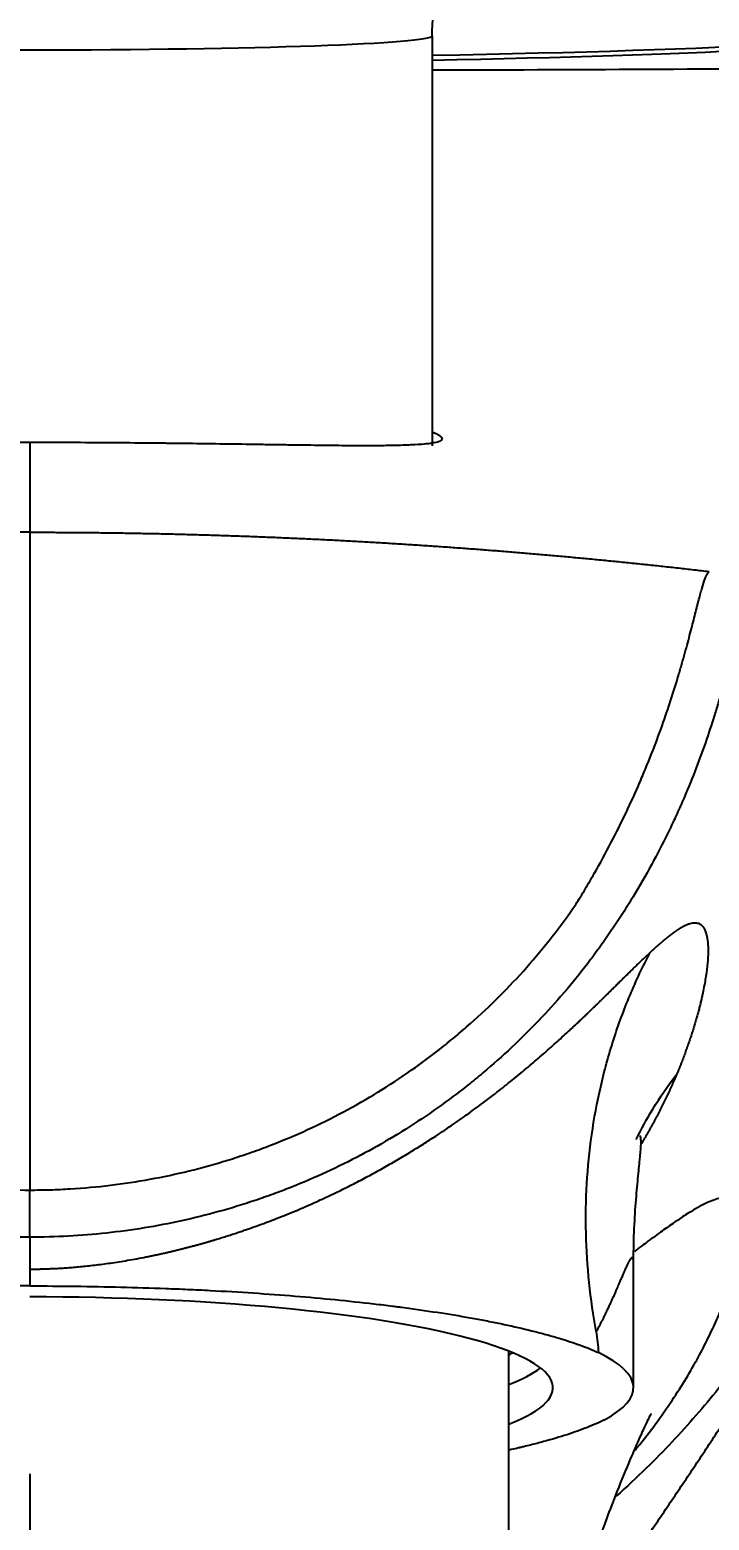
# Model space of a CAD drawing. Extents: x 0 to 1128, y 0 to 827.
# Drawn here: x 273.57 to 290.45, y 252.31 to 289.37 of the extents above; entities that cross this region are included whole.
import ezdxf

# ---------------------------------------------------------------- set-up
doc = ezdxf.new("R2010")
doc.units = 0
doc.header["$LTSCALE"] = 10
doc.header["$MEASUREMENT"] = 0
doc.header["$PDMODE"] = 3
doc.header["$PDSIZE"] = -10
doc.linetypes.add('CENTER', pattern=[2, 1.25, -0.25, 0.25, -0.25])
doc.layers.get('0').update_dxf_attribs({"linetype": 'CONTINUOUS'})
doc.layers.get('DEFPOINTS').update_dxf_attribs({"linetype": 'CONTINUOUS'})
doc.layers.add('1', color=7, linetype='CONTINUOUS')
doc.styles.add('Daelim Dimension', font='')
doc.styles.get('Daelim Dimension').set_extended_font_data('나눔고딕')
doc.dimstyles.new('DEFAULT', dxfattribs={"dimscale": 2, "dimtxt": 2, "dimasz": 2, "dimexe": 0, "dimexo": 2, "dimgap": 1, "dimtad": 1, "dimdec": 1, "dimzin": 9, "dimdsep": 46, "dimtxsty": 'Daelim Dimension', "dimcen": 0.5, "dimclrd": 252, "dimclre": 252, "dimclrt": 3, "dimadec": 1, "dimazin": 0, "dimtfac": 1, "dimtdec": 1, "dimtix": 1, "dimtmove": 0, "dimatfit": 3, "dimfxl": 1, "dimtolj": 1, "dimtzin": 1, "dimlwd": 9, "dimlwe": 9, "dimarcsym": 0})

# ---------------------------------------------------------------- blocks, each defined once
blk = doc.blocks.new('*D21')
at = {"color": 5, "lineweight": 9, "ltscale": 0.5, "transparency": 16777216}
for p, q in [((269.57, 331.874), (148.309, 331.874)), ((148.309, 236.665), (148.309, 327.874)), ((209.596, 232.665), (148.309, 232.665))]:
    blk.add_line(p, q, dxfattribs=at)
at = {"color": 5, "ltscale": 0.5, "transparency": 16777216}
for points in [[(147.642, 327.874), (148.976, 327.874), (148.309, 331.874)], [(147.642, 236.665), (148.976, 236.665), (148.309, 232.665)]]:
    blk.add_solid(points, dxfattribs=at)
at = {"layer": 'DEFPOINTS', "color": 0, "ltscale": 0.5, "transparency": 16777216}
for p in [(148.309, 331.874), (273.57, 331.874), (213.596, 232.665)]:
    blk.add_point(p, dxfattribs=at)
at = {"color": 7, "lineweight": -3, "ltscale": 0.5, "transparency": 16777216, "insert": (140.865, 282.27), "char_height": 10, "attachment_point": 5, "rotation": 90, "style": 'Daelim Dimension'}
blk.add_mtext('\\A1;99', dxfattribs=at)
blk = doc.blocks.new('*D22')
at = {"color": 5, "lineweight": 9, "ltscale": 0.5, "transparency": 16777216}
for p, q in [((187.975, 257.165), (187.975, 354.623)), ((191.975, 354.623), (355.163, 354.623)), ((359.163, 257.165), (359.163, 354.623))]:
    blk.add_line(p, q, dxfattribs=at)
at = {"color": 5, "ltscale": 0.5, "transparency": 16777216}
for points in [[(191.975, 355.29), (191.975, 353.956), (187.975, 354.623)], [(355.163, 355.29), (355.163, 353.956), (359.163, 354.623)]]:
    blk.add_solid(points, dxfattribs=at)
at = {"layer": 'DEFPOINTS', "color": 0, "ltscale": 0.5, "transparency": 16777216}
for p in [(359.163, 354.623), (187.975, 253.165), (359.163, 253.165)]:
    blk.add_point(p, dxfattribs=at)
at = {"color": 7, "lineweight": -3, "ltscale": 0.5, "transparency": 16777216, "insert": (273.569, 361.959), "char_height": 10, "attachment_point": 5, "style": 'Daelim Dimension'}
blk.add_mtext('\\A1;171', dxfattribs=at)

msp = doc.modelspace()

# ---------------------------------------------------------------- linework, layer by layer
at = {"layer": '1', "color": 7, "linetype": 'Continuous', "lineweight": -3}
for p, q in [((283.569, 289.219), (283.569, 279.025)), ((288.569, 255.604), (288.569, 258.666)), ((285.469, 248.809), (285.469, 256.491))]:
    msp.add_line(p, q, dxfattribs=at)
at = {"layer": '1', "color": 1, "linetype": 'CENTER', "lineweight": -3}
msp.add_line((273.569, 253.464), (273.569, 171.853), dxfattribs=at)
at = {"layer": '1', "color": 7, "linetype": 'Continuous', "lineweight": -3}
for centre, major_axis, ratio, start_param, end_param in [((273.569, 289.219), (10, 0), 0.034899, 3.141593, 6.283185), ((273.569, 289.421), (-22, 0), 0.034899, 2.042624, 3.141593), ((273.569, 289.275), (21.35, 0), 0.034899, 5.199827, 6.223888), ((273.569, 255.604), (-13, 0), 0.173648, 2.727197, 4.712389), ((273.569, 256.491), (11.9, 0), 0.173648, 0, 0.011094), ((273.569, 257.082), (-12.5, 0), 0.173648, 2.830575, 2.857475), ((273.569, 255.604), (-15, 0), 0.173648, 2.829538, 3.483335), ((273.569, 256.589), (-13, 0), 0.173648, 2.727295, 2.921779)]:
    msp.add_ellipse(centre, major_axis=major_axis, ratio=ratio, start_param=start_param, end_param=end_param, dxfattribs=at)
for points, knots in [([(283.569, 289.219), (283.569, 289.578), (283.623, 290.287), (283.859, 291.317), (284.232, 292.269), (284.712, 293.12), (285.259, 293.843), (285.662, 294.253), (285.861, 294.433)], [0, 0, 0, 0, 0.182073, 0.363497, 0.536929, 0.703026, 0.861926, 1, 1, 1, 1]), ([(283.571, 288.369), (283.875, 288.37), (284.179, 288.371), (286.294, 288.378), (288.101, 288.385), (291.709, 288.403), (293.509, 288.413), (295.305, 288.424)], [0, 0, 0, 0, 0.077384, 0.077384, 0.538692, 0.538692, 1, 1, 1, 1]), ([(263.55, 279.352), (263.539, 279.348), (263.529, 279.344), (263.453, 279.314), (263.403, 279.289), (263.337, 279.243), (263.32, 279.222), (263.318, 279.183), (263.334, 279.166), (263.375, 279.146), (263.384, 279.142), (263.405, 279.134), (263.438, 279.123), (263.481, 279.113), (263.578, 279.095), (263.659, 279.084), (263.852, 279.066), (263.964, 279.059), (264.125, 279.051), (264.174, 279.049), (264.226, 279.048), (264.262, 279.046), (264.279, 279.046), (264.37, 279.043), (264.445, 279.041), (264.682, 279.037), (265.026, 279.033), (265.423, 279.034), (265.742, 279.036), (265.851, 279.037), (266.02, 279.038), (266.078, 279.039), (266.194, 279.04), (266.253, 279.04), (266.552, 279.044), (266.8, 279.047), (267.317, 279.055), (267.585, 279.059), (268.14, 279.067), (268.427, 279.071), (268.799, 279.076), (268.874, 279.078), (268.987, 279.079), (269.025, 279.08), (269.101, 279.081), (269.291, 279.083), (269.483, 279.086), (269.948, 279.092), (270.578, 279.099), (271.226, 279.104), (271.72, 279.108), (271.885, 279.109), (272.136, 279.11), (272.22, 279.111), (272.388, 279.111), (272.472, 279.112), (272.893, 279.113), (273.23, 279.114), (273.569, 279.114)], [0, 0, 0, 0, 0.008456, 0.008456, 0.063542, 0.063542, 0.118627, 0.118627, 0.173713, 0.173713, 0.187485, 0.187485, 0.201256, 0.228799, 0.228799, 0.283885, 0.283885, 0.33897, 0.33897, 0.352742, 0.359628, 0.359628, 0.366513, 0.366513, 0.394056, 0.394056, 0.449142, 0.504228, 0.504228, 0.531771, 0.531771, 0.545542, 0.545542, 0.559314, 0.559314, 0.614399, 0.614399, 0.669485, 0.669485, 0.724571, 0.724571, 0.738342, 0.738342, 0.745228, 0.745228, 0.752114, 0.779657, 0.779657, 0.834743, 0.889828, 0.889828, 0.917371, 0.917371, 0.931143, 0.931143, 0.944914, 0.944914, 1, 1, 1, 1]), ([(273.569, 279.114), (273.907, 279.114), (274.243, 279.113), (274.909, 279.111), (275.239, 279.109), (275.895, 279.104), (276.22, 279.102), (276.624, 279.098), (276.704, 279.097), (276.825, 279.096), (276.865, 279.095), (276.945, 279.094), (277.144, 279.092), (277.34, 279.09), (277.806, 279.084), (278.41, 279.076), (278.984, 279.067), (279.402, 279.061), (279.539, 279.059), (279.743, 279.056), (279.81, 279.055), (279.943, 279.053), (280.009, 279.052), (280.335, 279.047), (280.583, 279.044), (281.056, 279.039), (281.28, 279.036), (281.704, 279.034), (281.904, 279.033), (282.116, 279.034), (282.139, 279.034), (282.185, 279.034), (282.208, 279.035), (282.276, 279.035), (282.408, 279.036), (282.533, 279.038), (282.769, 279.043), (283.055, 279.051), (283.28, 279.066), (283.427, 279.079), (283.472, 279.084), (283.533, 279.092), (283.553, 279.095), (283.59, 279.101), (283.607, 279.104), (283.689, 279.119), (283.738, 279.133), (283.803, 279.165), (283.819, 279.183), (283.819, 279.221), (283.802, 279.243), (283.765, 279.269), (283.761, 279.271), (283.751, 279.277), (283.736, 279.286), (283.696, 279.307), (283.653, 279.326), (283.615, 279.342), (283.609, 279.344), (283.603, 279.346)], [0, 0, 0, 0, 0.05529, 0.05529, 0.11058, 0.11058, 0.16587, 0.16587, 0.179692, 0.179692, 0.186603, 0.186603, 0.193514, 0.221159, 0.221159, 0.276449, 0.331739, 0.331739, 0.359384, 0.359384, 0.373206, 0.373206, 0.387029, 0.387029, 0.442319, 0.442319, 0.497609, 0.497609, 0.552899, 0.552899, 0.55981, 0.55981, 0.566721, 0.566721, 0.580543, 0.608188, 0.608188, 0.663478, 0.718768, 0.718768, 0.746413, 0.746413, 0.760235, 0.760235, 0.774058, 0.774058, 0.829348, 0.829348, 0.884638, 0.884638, 0.939927, 0.939927, 0.946839, 0.946839, 0.95375, 0.967572, 0.995217, 0.995217, 1, 1, 1, 1]), ([(273.569, 279.114), (273.569, 278.719), (273.569, 278.341), (273.569, 277.6), (273.569, 277.237), (273.569, 276.874)], [0, 0, 0, 0, 0.5, 0.5, 1, 1, 1, 1]), ([(273.569, 276.874), (273.566, 276.874), (273.217, 276.874), (272.468, 276.872), (271.268, 276.858), (269.904, 276.831), (268.375, 276.785), (266.682, 276.715), (265.388, 276.646), (264.546, 276.595), (264.215, 276.574), (263.888, 276.553), (263.565, 276.531), (263.248, 276.509), (262.936, 276.487), (262.628, 276.464), (262.325, 276.441), (262.027, 276.418), (261.734, 276.394), (261.446, 276.371), (261.162, 276.347), (260.884, 276.323), (260.61, 276.299), (260.341, 276.275), (260.077, 276.251), (259.817, 276.227), (259.563, 276.202), (259.313, 276.178), (259.068, 276.154), (258.828, 276.13), (258.593, 276.106), (258.362, 276.083), (258.136, 276.059), (257.915, 276.036), (257.699, 276.012), (257.488, 275.989), (257.281, 275.966), (257.08, 275.944), (256.883, 275.922), (256.753, 275.907), (256.689, 275.899)], [0, 0, 0, 0, 0.000613, 0.061817, 0.132759, 0.213437, 0.303847, 0.403982, 0.51383, 0.533766, 0.553418, 0.572786, 0.591871, 0.610672, 0.629189, 0.647423, 0.665374, 0.68304, 0.700423, 0.717523, 0.734338, 0.750871, 0.767119, 0.783085, 0.798766, 0.814165, 0.829279, 0.844111, 0.858659, 0.872924, 0.886905, 0.900604, 0.914019, 0.927151, 0.94, 0.952566, 0.964849, 0.976849, 0.988566, 1, 1, 1, 1]), ([(273.569, 276.874), (273.572, 276.874), (273.71, 276.874), (273.981, 276.874), (274.383, 276.872), (274.784, 276.87), (275.185, 276.866), (275.586, 276.861), (275.986, 276.855), (276.385, 276.848), (276.784, 276.84), (277.183, 276.831), (277.581, 276.82), (277.978, 276.809), (278.376, 276.796), (278.772, 276.783), (279.169, 276.768), (279.565, 276.753), (279.96, 276.736), (280.355, 276.718), (280.749, 276.7), (281.143, 276.68), (281.537, 276.659), (281.93, 276.637), (282.322, 276.614), (282.714, 276.59), (283.106, 276.565), (283.497, 276.539), (283.887, 276.512), (284.277, 276.484), (284.667, 276.455), (285.056, 276.425), (285.444, 276.394), (285.832, 276.362), (286.22, 276.329), (286.607, 276.295), (286.994, 276.26), (287.38, 276.224), (287.765, 276.187), (288.15, 276.149), (288.534, 276.11), (288.918, 276.07), (289.302, 276.029), (289.685, 275.987), (290.067, 275.944), (290.322, 275.915), (290.449, 275.9)], [0, 0, 0, 0, 0.000613, 0.024383, 0.048128, 0.071848, 0.095542, 0.11921, 0.142853, 0.166471, 0.190063, 0.21363, 0.237172, 0.260688, 0.284179, 0.307645, 0.331086, 0.354501, 0.377891, 0.401256, 0.424596, 0.447911, 0.471201, 0.494466, 0.517705, 0.54092, 0.56411, 0.587274, 0.610414, 0.633529, 0.656619, 0.679684, 0.702725, 0.72574, 0.748731, 0.771697, 0.794638, 0.817555, 0.840447, 0.863314, 0.886156, 0.908974, 0.931768, 0.954536, 0.97728, 1, 1, 1, 1]), ([(273.569, 276.874), (273.569, 276.849), (273.569, 276.794), (273.569, 276.627), (273.569, 276.515), (273.569, 276.303), (273.569, 276.225), (273.569, 276.119), (273.569, 276.097), (273.569, 276.053), (273.569, 275.985), (273.569, 275.913), (273.569, 275.668), (273.569, 275.446), (273.569, 274.953), (273.569, 274.682), (273.569, 274.348), (273.569, 274.31), (273.569, 274.235), (273.569, 274.196), (273.569, 274.08), (273.569, 274.002), (273.569, 273.763), (273.569, 273.599), (273.569, 273.093), (273.569, 272.738), (273.569, 272.178), (273.569, 271.986), (273.569, 271.693), (273.569, 271.593), (273.569, 271.443), (273.569, 271.392), (273.569, 271.291), (273.569, 271.24), (273.569, 270.782), (273.569, 270.365), (273.569, 269.511), (273.569, 269.075), (273.569, 268.573), (273.569, 268.518), (273.569, 268.405), (273.569, 268.349), (273.569, 268.18), (273.569, 267.842), (273.569, 267.054), (273.569, 264.575), (273.569, 262.322), (273.569, 260.519)], [0, 0, 0, 0, 0.0625, 0.0625, 0.125, 0.125, 0.15625, 0.15625, 0.164063, 0.164063, 0.171875, 0.1875, 0.1875, 0.25, 0.25, 0.3125, 0.3125, 0.320313, 0.320313, 0.328125, 0.328125, 0.34375, 0.34375, 0.375, 0.375, 0.4375, 0.4375, 0.46875, 0.46875, 0.484375, 0.484375, 0.492188, 0.492188, 0.5, 0.5, 0.5625, 0.5625, 0.625, 0.625, 0.632813, 0.632813, 0.640625, 0.640625, 0.65625, 0.6875, 0.75, 1, 1, 1, 1]), ([(287.134, 267.621), (287.174, 267.684), (287.213, 267.748), (287.291, 267.875), (287.369, 268.002), (287.444, 268.13), (287.519, 268.258), (287.556, 268.322), (287.739, 268.641), (287.878, 268.896), (288.141, 269.401), (288.266, 269.653), (288.503, 270.151), (288.615, 270.399), (288.774, 270.766), (288.825, 270.888), (288.887, 271.04), (288.9, 271.07), (288.924, 271.13), (288.961, 271.221), (288.996, 271.31), (289.112, 271.605), (289.198, 271.835), (289.357, 272.282), (289.43, 272.498), (289.566, 272.917), (289.629, 273.119), (289.702, 273.363), (289.716, 273.411), (289.744, 273.506), (289.785, 273.647), (289.823, 273.783), (289.895, 274.046), (289.939, 274.21), (290.02, 274.519), (290.057, 274.663), (290.108, 274.863), (290.124, 274.927), (290.147, 275.019), (290.155, 275.049), (290.17, 275.107), (290.177, 275.136), (290.214, 275.275), (290.24, 275.373), (290.289, 275.546), (290.311, 275.619), (290.354, 275.742), (290.374, 275.791), (290.413, 275.864), (290.431, 275.888), (290.448, 275.899)], [0, 0, 0, 0, 0.015625, 0.015625, 0.03125, 0.046875, 0.046875, 0.0625, 0.0625, 0.125, 0.125, 0.1875, 0.1875, 0.25, 0.25, 0.28125, 0.28125, 0.289063, 0.289063, 0.296875, 0.3125, 0.3125, 0.375, 0.375, 0.4375, 0.4375, 0.5, 0.5, 0.515625, 0.515625, 0.53125, 0.5625, 0.5625, 0.625, 0.625, 0.6875, 0.6875, 0.71875, 0.71875, 0.734375, 0.734375, 0.75, 0.75, 0.8125, 0.8125, 0.875, 0.875, 0.9375, 0.9375, 1, 1, 1, 1]), ([(273.569, 259.347), (273.489, 259.347), (273.409, 259.348), (273.249, 259.35), (273.168, 259.351), (272.928, 259.358), (272.769, 259.364), (272.291, 259.39), (271.975, 259.416), (271.03, 259.519), (270.406, 259.621), (269.172, 259.892), (268.562, 260.061), (267.808, 260.315), (267.657, 260.368), (267.432, 260.45), (267.357, 260.478), (267.208, 260.535), (266.837, 260.68), (266.473, 260.837), (265.612, 261.236), (265.056, 261.531), (263.978, 262.181), (263.456, 262.535), (262.826, 263.015), (262.701, 263.113), (262.516, 263.262), (262.454, 263.313), (262.332, 263.414), (262.028, 263.67), (261.734, 263.934), (261.05, 264.586), (260.62, 265.043), (260.014, 265.761), (259.818, 266.006), (259.535, 266.382), (259.396, 266.572), (259.26, 266.765), (259.193, 266.863), (259.171, 266.895), (259.127, 266.96), (259.016, 267.123), (258.909, 267.287), (258.782, 267.486), (258.74, 267.552), (258.657, 267.685), (258.617, 267.751), (258.415, 268.083), (258.263, 268.348), (257.976, 268.876), (257.84, 269.139), (257.649, 269.531), (257.587, 269.661), (257.497, 269.856), (257.468, 269.921), (257.41, 270.05), (257.381, 270.115), (257.241, 270.437), (257.137, 270.688), (256.948, 271.177), (256.861, 271.414), (256.701, 271.873), (256.629, 272.095), (256.545, 272.362), (256.529, 272.415), (256.505, 272.493), (256.497, 272.52), (256.482, 272.571), (256.444, 272.699), (256.408, 272.823), (256.327, 273.109), (256.279, 273.288), (256.191, 273.621), (256.152, 273.775), (256.107, 273.95), (256.099, 273.984), (256.081, 274.051), (256.073, 274.084), (256.049, 274.179), (256.033, 274.238), (255.989, 274.405), (255.963, 274.5), (255.913, 274.658), (255.89, 274.721), (255.847, 274.816), (255.826, 274.847), (255.807, 274.861)], [0, 0, 0, 0, 0.007813, 0.007813, 0.015625, 0.015625, 0.03125, 0.03125, 0.0625, 0.0625, 0.125, 0.125, 0.1875, 0.1875, 0.203125, 0.203125, 0.210938, 0.210938, 0.21875, 0.25, 0.25, 0.3125, 0.3125, 0.375, 0.375, 0.390625, 0.390625, 0.398438, 0.398438, 0.40625, 0.4375, 0.4375, 0.5, 0.5, 0.53125, 0.53125, 0.546875, 0.554688, 0.554688, 0.558594, 0.558594, 0.5625, 0.578125, 0.578125, 0.585938, 0.585938, 0.59375, 0.59375, 0.625, 0.625, 0.65625, 0.65625, 0.671875, 0.671875, 0.679688, 0.679688, 0.6875, 0.6875, 0.71875, 0.71875, 0.75, 0.75, 0.78125, 0.78125, 0.789063, 0.789063, 0.792969, 0.792969, 0.796875, 0.8125, 0.8125, 0.84375, 0.84375, 0.875, 0.875, 0.882813, 0.882813, 0.890625, 0.890625, 0.90625, 0.90625, 0.9375, 0.9375, 0.96875, 0.96875, 1, 1, 1, 1]), ([(291.331, 274.861), (291.327, 274.857), (291.321, 274.853), (291.311, 274.841), (291.296, 274.821), (291.28, 274.792), (291.247, 274.721), (291.225, 274.657), (291.175, 274.498), (291.148, 274.403), (291.104, 274.236), (291.089, 274.176), (291.056, 274.049), (291.039, 273.982), (290.985, 273.771), (290.946, 273.618), (290.858, 273.284), (290.81, 273.105), (290.729, 272.818), (290.7, 272.719), (290.662, 272.592), (290.655, 272.566), (290.639, 272.515), (290.631, 272.489), (290.607, 272.41), (290.591, 272.357), (290.508, 272.09), (290.435, 271.868), (290.275, 271.408), (290.188, 271.171), (289.998, 270.682), (289.895, 270.431), (289.726, 270.044), (289.668, 269.915), (289.548, 269.655), (289.486, 269.524), (289.294, 269.132), (289.159, 268.869), (288.871, 268.341), (288.718, 268.076), (288.517, 267.744), (288.476, 267.678), (288.394, 267.545), (288.352, 267.478), (288.225, 267.28), (288.139, 267.149), (288.029, 266.985), (288.007, 266.953), (287.962, 266.888), (287.94, 266.855), (287.873, 266.758), (287.737, 266.565), (287.598, 266.375), (287.314, 265.999), (287.119, 265.755), (286.512, 265.036), (286.082, 264.58), (285.397, 263.928), (285.162, 263.717), (284.86, 263.459), (284.799, 263.408), (284.677, 263.307), (284.615, 263.256), (284.429, 263.107), (284.304, 263.009), (283.674, 262.529), (283.152, 262.175), (282.073, 261.526), (281.517, 261.231), (280.655, 260.833), (280.364, 260.708), (279.994, 260.56), (279.92, 260.531), (279.771, 260.474), (279.696, 260.446), (279.471, 260.364), (279.32, 260.311), (278.566, 260.058), (277.956, 259.889), (276.724, 259.619), (276.101, 259.518), (274.845, 259.381), (274.21, 259.347), (273.569, 259.347)], [0, 0, 0, 0, 0.007812, 0.007812, 0.015625, 0.03125, 0.03125, 0.0625, 0.0625, 0.09375, 0.09375, 0.109375, 0.109375, 0.125, 0.125, 0.15625, 0.15625, 0.1875, 0.1875, 0.203125, 0.203125, 0.207031, 0.207031, 0.210937, 0.210937, 0.21875, 0.21875, 0.25, 0.25, 0.28125, 0.28125, 0.3125, 0.3125, 0.328125, 0.328125, 0.34375, 0.34375, 0.375, 0.375, 0.40625, 0.40625, 0.414062, 0.414062, 0.421875, 0.421875, 0.4375, 0.4375, 0.441406, 0.441406, 0.445312, 0.445312, 0.453125, 0.46875, 0.46875, 0.5, 0.5, 0.5625, 0.5625, 0.59375, 0.59375, 0.601562, 0.601562, 0.609375, 0.609375, 0.625, 0.625, 0.6875, 0.6875, 0.75, 0.75, 0.78125, 0.78125, 0.789062, 0.789062, 0.796875, 0.796875, 0.8125, 0.8125, 0.875, 0.875, 0.9375, 0.9375, 1, 1, 1, 1]), ([(295.456, 269.063), (295.455, 268.706), (295.444, 268.34), (295.402, 267.591), (295.371, 267.208), (295.286, 266.425), (295.232, 266.026), (295.096, 265.21), (295.015, 264.795), (294.824, 263.949), (294.713, 263.519), (294.458, 262.646), (294.314, 262.203), (293.988, 261.308), (293.807, 260.855), (293.404, 259.942), (293.182, 259.483), (292.695, 258.561), (292.43, 258.099), (291.853, 257.177), (291.541, 256.717), (290.867, 255.806), (290.506, 255.354), (289.734, 254.465), (289.322, 254.028), (288.645, 253.367), (288.396, 253.135), (288.14, 252.908)], [0, 0, 0, 0, 0.079673, 0.079673, 0.159347, 0.159347, 0.23902, 0.23902, 0.318693, 0.318693, 0.398367, 0.398367, 0.47804, 0.47804, 0.557713, 0.557713, 0.637387, 0.637387, 0.71706, 0.71706, 0.796733, 0.796733, 0.876407, 0.876407, 0.95608, 0.95608, 1, 1, 1, 1]), ([(286.414, 248.005), (286.416, 248.01), (286.431, 248.036), (286.458, 248.082), (286.493, 248.144), (286.529, 248.206), (286.564, 248.267), (286.6, 248.329), (286.636, 248.39), (286.672, 248.451), (286.709, 248.513), (286.745, 248.574), (286.782, 248.635), (286.818, 248.696), (286.855, 248.757), (286.892, 248.818), (286.929, 248.879), (286.966, 248.939), (287.003, 249), (287.041, 249.061), (287.078, 249.121), (287.116, 249.182), (287.154, 249.242), (287.191, 249.303), (287.229, 249.363), (287.267, 249.423), (287.306, 249.484), (287.344, 249.544), (287.382, 249.604), (287.421, 249.664), (287.459, 249.725), (287.498, 249.785), (287.536, 249.845), (287.575, 249.905), (287.614, 249.965), (287.653, 250.025), (287.692, 250.085), (287.82, 250.28), (288.037, 250.609), (288.347, 251.073), (288.659, 251.535), (288.973, 251.996), (289.286, 252.457), (289.599, 252.918), (289.911, 253.381), (290.221, 253.846), (290.528, 254.313), (290.832, 254.783), (291.08, 255.175), (291.274, 255.487), (291.415, 255.716), (291.555, 255.948), (291.694, 256.181), (291.833, 256.416), (291.97, 256.654), (292.107, 256.893), (292.242, 257.135), (292.376, 257.378), (292.509, 257.623), (292.64, 257.871), (292.769, 258.12), (292.896, 258.371), (293.022, 258.624), (293.146, 258.879), (293.267, 259.135), (293.386, 259.393), (293.503, 259.653), (293.618, 259.915), (293.73, 260.177), (293.84, 260.442), (293.947, 260.707), (294.051, 260.974), (294.153, 261.242), (294.252, 261.511), (294.325, 261.717), (294.374, 261.86), (294.401, 261.939), (294.429, 262.018), (294.455, 262.098), (294.482, 262.179), (294.509, 262.26), (294.536, 262.341), (294.562, 262.423), (294.588, 262.505), (294.614, 262.588), (294.64, 262.671), (294.666, 262.755), (294.691, 262.839), (294.717, 262.923), (294.742, 263.008), (294.767, 263.093), (294.791, 263.178), (294.816, 263.264), (294.84, 263.351), (294.864, 263.437), (294.888, 263.524), (294.912, 263.612), (294.935, 263.699), (294.958, 263.788), (294.981, 263.876), (295.003, 263.965), (295.025, 264.054), (295.047, 264.143), (295.069, 264.233), (295.09, 264.323), (295.112, 264.413), (295.132, 264.504), (295.153, 264.595), (295.173, 264.686), (295.193, 264.777), (295.212, 264.869), (295.231, 264.961), (295.25, 265.053), (295.269, 265.145), (295.287, 265.238), (295.305, 265.33), (295.322, 265.423), (295.339, 265.517), (295.356, 265.61), (295.373, 265.703), (295.389, 265.797), (295.404, 265.891), (295.419, 265.985), (295.434, 266.079), (295.449, 266.174), (295.463, 266.268), (295.477, 266.362), (295.49, 266.457), (295.503, 266.552), (295.515, 266.647), (295.528, 266.742), (295.539, 266.837), (295.551, 266.932), (295.561, 267.027), (295.572, 267.122), (295.582, 267.217), (295.592, 267.312), (295.601, 267.407), (295.61, 267.503), (295.618, 267.598), (295.626, 267.693), (295.633, 267.788), (295.64, 267.883), (295.647, 267.978), (295.653, 268.073), (295.659, 268.168), (295.664, 268.263), (295.669, 268.358), (295.674, 268.452), (295.676, 268.515), (295.678, 268.547)], [0, 0, 0, 0, 0.000919, 0.004676, 0.008428, 0.012176, 0.01592, 0.019659, 0.023394, 0.027125, 0.030851, 0.034574, 0.038292, 0.042005, 0.045715, 0.049421, 0.053122, 0.056819, 0.060513, 0.064202, 0.067887, 0.071569, 0.075246, 0.07892, 0.082589, 0.086255, 0.089917, 0.093575, 0.097229, 0.100879, 0.104526, 0.108169, 0.111808, 0.115444, 0.119076, 0.122704, 0.126329, 0.129949, 0.158022, 0.185677, 0.21292, 0.23976, 0.266201, 0.29225, 0.317913, 0.343197, 0.368107, 0.392651, 0.416838, 0.42827, 0.439675, 0.451053, 0.462405, 0.473733, 0.485037, 0.496318, 0.507579, 0.518819, 0.53004, 0.541243, 0.552429, 0.5636, 0.574757, 0.585902, 0.597036, 0.608161, 0.619279, 0.630391, 0.641501, 0.65261, 0.663721, 0.674837, 0.68596, 0.697093, 0.708241, 0.711486, 0.71475, 0.718032, 0.721332, 0.724651, 0.727988, 0.731343, 0.734717, 0.738109, 0.741518, 0.744946, 0.748392, 0.751856, 0.755338, 0.758838, 0.762356, 0.765892, 0.769445, 0.773016, 0.776605, 0.780211, 0.783835, 0.787477, 0.791136, 0.794812, 0.798506, 0.802217, 0.805945, 0.809691, 0.813453, 0.817233, 0.82103, 0.824844, 0.828675, 0.832523, 0.836388, 0.84027, 0.844168, 0.848083, 0.852015, 0.855964, 0.859929, 0.863911, 0.86791, 0.871925, 0.875957, 0.880005, 0.884069, 0.88815, 0.892248, 0.896362, 0.900492, 0.904639, 0.908802, 0.912981, 0.917177, 0.921389, 0.925617, 0.929862, 0.934123, 0.9384, 0.942693, 0.947003, 0.951329, 0.955672, 0.960031, 0.964406, 0.968798, 0.973206, 0.97763, 0.982071, 0.986529, 0.991002, 0.995493, 1, 1, 1, 1]), ([(260.004, 267.621), (260.007, 267.617), (260.01, 267.613), (260.016, 267.604), (260.024, 267.591), (260.045, 267.561), (260.086, 267.502), (260.17, 267.383), (260.34, 267.147), (260.489, 266.949), (260.794, 266.558), (261.216, 266.05), (261.894, 265.329), (262.376, 264.874), (262.749, 264.544), (262.876, 264.435), (263.068, 264.275), (263.132, 264.222), (263.262, 264.117), (263.588, 263.858), (264.19, 263.416), (265.023, 262.879), (265.887, 262.393), (266.781, 261.959), (267.398, 261.704), (267.79, 261.556), (267.869, 261.527), (268.026, 261.47), (268.263, 261.387), (268.501, 261.309), (268.978, 261.161), (269.618, 260.984), (270.589, 260.777), (271.571, 260.629), (272.233, 260.569), (272.898, 260.529), (273.233, 260.519), (273.569, 260.519)], [0, 0, 0, 0, 0.000977, 0.000977, 0.001953, 0.003906, 0.007813, 0.015625, 0.03125, 0.0625, 0.0625, 0.125, 0.1875, 0.25, 0.25, 0.28125, 0.28125, 0.296875, 0.296875, 0.3125, 0.375, 0.4375, 0.5, 0.5625, 0.625, 0.625, 0.640625, 0.640625, 0.65625, 0.6875, 0.6875, 0.75, 0.8125, 0.875, 0.9375, 0.9375, 1, 1, 1, 1]), ([(273.569, 260.519), (273.653, 260.519), (273.737, 260.52), (273.905, 260.522), (273.989, 260.524), (274.241, 260.531), (274.408, 260.539), (274.908, 260.569), (275.572, 260.629), (276.555, 260.778), (277.527, 260.986), (278.167, 261.163), (278.644, 261.311), (278.882, 261.389), (279.119, 261.473), (279.276, 261.529), (279.355, 261.558), (279.747, 261.707), (280.363, 261.961), (281.256, 262.396), (282.119, 262.881), (282.951, 263.419), (283.486, 263.811), (283.813, 264.067), (283.878, 264.119), (284.008, 264.224), (284.073, 264.277), (284.265, 264.437), (284.391, 264.546), (284.764, 264.876), (285.245, 265.33), (285.923, 266.051), (286.344, 266.559), (286.751, 267.08), (286.946, 267.347), (287.134, 267.621)], [0, 0, 0, 0, 0.015625, 0.015625, 0.03125, 0.03125, 0.0625, 0.0625, 0.125, 0.1875, 0.25, 0.3125, 0.3125, 0.34375, 0.359375, 0.359375, 0.375, 0.375, 0.4375, 0.5, 0.5625, 0.625, 0.6875, 0.6875, 0.703125, 0.703125, 0.71875, 0.71875, 0.75, 0.75, 0.8125, 0.875, 0.9375, 0.9375, 1, 1, 1, 1]), ([(288.98, 266.424), (288.986, 266.429), (288.998, 266.44), (289.015, 266.456), (289.033, 266.472), (289.05, 266.488), (289.068, 266.503), (289.085, 266.519), (289.102, 266.534), (289.118, 266.549), (289.135, 266.564), (289.152, 266.579), (289.168, 266.594), (289.184, 266.608), (289.201, 266.622), (289.217, 266.637), (289.233, 266.651), (289.249, 266.664), (289.264, 266.678), (289.28, 266.691), (289.295, 266.705), (289.311, 266.718), (289.326, 266.73), (289.341, 266.743), (289.356, 266.756), (289.371, 266.768), (289.386, 266.78), (289.4, 266.792), (289.415, 266.804), (289.429, 266.816), (289.444, 266.827), (289.458, 266.838), (289.472, 266.85), (289.486, 266.86), (289.5, 266.871), (289.514, 266.882), (289.527, 266.892), (289.541, 266.902), (289.554, 266.912), (289.567, 266.922), (289.581, 266.932), (289.594, 266.941), (289.607, 266.951), (289.62, 266.96), (289.632, 266.968), (289.645, 266.977), (289.658, 266.986), (289.67, 266.994), (289.682, 267.002), (289.695, 267.01), (289.707, 267.018), (289.719, 267.025), (289.731, 267.033), (289.743, 267.04), (289.755, 267.047), (289.766, 267.054), (289.778, 267.06), (289.789, 267.067), (289.801, 267.073), (289.812, 267.079), (289.823, 267.085), (289.834, 267.091), (289.845, 267.096), (289.856, 267.101), (289.867, 267.107), (289.877, 267.111), (289.888, 267.116), (289.921, 267.13), (289.973, 267.149), (290.041, 267.164), (290.103, 267.168), (290.16, 267.161), (290.215, 267.14), (290.268, 267.102), (290.315, 267.043), (290.355, 266.966), (290.391, 266.852), (290.419, 266.686), (290.427, 266.451), (290.413, 266.169), (290.372, 265.842), (290.325, 265.579), (290.29, 265.413), (290.279, 265.363), (290.268, 265.311), (290.256, 265.259), (290.244, 265.207), (290.231, 265.154), (290.218, 265.101), (290.204, 265.047), (290.19, 264.992), (290.175, 264.937), (290.16, 264.882), (290.144, 264.825), (290.128, 264.769), (290.112, 264.712), (290.095, 264.654), (290.077, 264.596), (290.059, 264.537), (290.04, 264.478), (290.021, 264.418), (290.002, 264.357), (289.981, 264.297), (289.961, 264.235), (289.939, 264.174), (289.918, 264.111), (289.895, 264.048), (289.872, 263.985), (289.849, 263.921), (289.825, 263.857), (289.8, 263.792), (289.775, 263.727), (289.749, 263.661), (289.723, 263.595), (289.696, 263.528), (289.668, 263.461), (289.649, 263.416), (289.64, 263.394)], [0, 0, 0, 0, 0.003404, 0.006811, 0.010221, 0.013633, 0.017049, 0.020468, 0.023889, 0.027314, 0.030742, 0.034173, 0.037607, 0.041044, 0.044484, 0.047928, 0.051375, 0.054825, 0.058279, 0.061736, 0.065197, 0.068661, 0.072129, 0.0756, 0.079074, 0.082553, 0.086035, 0.08952, 0.09301, 0.096503, 0.1, 0.103501, 0.107005, 0.110514, 0.114026, 0.117542, 0.121063, 0.124587, 0.128116, 0.131648, 0.135185, 0.138726, 0.142271, 0.14582, 0.149374, 0.152931, 0.156494, 0.16006, 0.163631, 0.167206, 0.170786, 0.17437, 0.177959, 0.181553, 0.18515, 0.188753, 0.19236, 0.195972, 0.199589, 0.20321, 0.206836, 0.210467, 0.214103, 0.217743, 0.221389, 0.225039, 0.228695, 0.232355, 0.259199, 0.286086, 0.313029, 0.340041, 0.367136, 0.400824, 0.43448, 0.46813, 0.501799, 0.555427, 0.608931, 0.662418, 0.715998, 0.769785, 0.776601, 0.7834, 0.790182, 0.796949, 0.803699, 0.810434, 0.817153, 0.823856, 0.830545, 0.837219, 0.843878, 0.850523, 0.857154, 0.863771, 0.870375, 0.876965, 0.883542, 0.890106, 0.896658, 0.903198, 0.909725, 0.916241, 0.922745, 0.929238, 0.93572, 0.942192, 0.948653, 0.955104, 0.961545, 0.967976, 0.974398, 0.980812, 0.987216, 0.993612, 1, 1, 1, 1]), ([(273.569, 258.554), (273.582, 258.554), (273.608, 258.554), (273.646, 258.554), (273.684, 258.554), (273.722, 258.554), (273.76, 258.555), (273.797, 258.555), (273.835, 258.556), (273.871, 258.557), (273.908, 258.558), (273.971, 258.559), (274.064, 258.563), (274.19, 258.568), (274.325, 258.576), (274.47, 258.585), (274.623, 258.596), (274.785, 258.611), (274.957, 258.627), (275.137, 258.647), (275.326, 258.67), (275.524, 258.697), (275.731, 258.727), (275.947, 258.762), (276.171, 258.801), (276.357, 258.836), (276.502, 258.865), (276.601, 258.885), (276.7, 258.906), (276.797, 258.927), (276.892, 258.948), (276.986, 258.969), (277.078, 258.991), (277.168, 259.013), (277.258, 259.034), (277.345, 259.056), (277.431, 259.078), (277.516, 259.1), (277.599, 259.122), (277.681, 259.144), (277.761, 259.166), (277.84, 259.188), (277.917, 259.21), (277.992, 259.231), (278.067, 259.253), (278.139, 259.275), (278.211, 259.296), (278.28, 259.317), (278.349, 259.338), (278.415, 259.359), (278.481, 259.38), (278.545, 259.4), (278.607, 259.421), (278.668, 259.441), (278.728, 259.46), (278.786, 259.48), (278.843, 259.499), (278.898, 259.518), (279.006, 259.555), (279.167, 259.612), (279.379, 259.689), (279.588, 259.768), (279.795, 259.848), (279.998, 259.93), (280.2, 260.014), (280.398, 260.098), (280.594, 260.184), (280.786, 260.271), (280.976, 260.36), (281.164, 260.449), (281.349, 260.539), (281.53, 260.63), (281.71, 260.722), (281.886, 260.814), (282.06, 260.907), (282.231, 261.001), (282.4, 261.095), (282.566, 261.19), (282.729, 261.285), (282.89, 261.381), (283.048, 261.476), (283.203, 261.572), (283.356, 261.669), (283.507, 261.765), (283.758, 261.928), (284.102, 262.161), (284.529, 262.463), (284.935, 262.764), (285.322, 263.063), (285.689, 263.359), (286.037, 263.651), (286.368, 263.937), (286.681, 264.216), (286.898, 264.414), (287.03, 264.537), (287.086, 264.59), (287.142, 264.642), (287.196, 264.693), (287.251, 264.744), (287.304, 264.795), (287.357, 264.845), (287.409, 264.895), (287.46, 264.945), (287.511, 264.994), (287.562, 265.042), (287.611, 265.09), (287.66, 265.138), (287.709, 265.185), (287.757, 265.232), (287.804, 265.278), (287.851, 265.324), (287.897, 265.369), (287.943, 265.414), (287.988, 265.459), (288.032, 265.503), (288.076, 265.546), (288.119, 265.589), (288.162, 265.631), (288.204, 265.673), (288.246, 265.714), (288.288, 265.755), (288.328, 265.795), (288.369, 265.835), (288.408, 265.874), (288.448, 265.913), (288.486, 265.951), (288.525, 265.988), (288.562, 266.025), (288.6, 266.062), (288.636, 266.098), (288.673, 266.133), (288.709, 266.167), (288.744, 266.201), (288.779, 266.235), (288.814, 266.268), (288.848, 266.3), (288.882, 266.332), (288.915, 266.363), (288.948, 266.394), (288.969, 266.413), (288.98, 266.423)], [0, 0, 0, 0, 0.001807, 0.003601, 0.005383, 0.007153, 0.00891, 0.010655, 0.012389, 0.01411, 0.015819, 0.017517, 0.022976, 0.028875, 0.035217, 0.042004, 0.049238, 0.05692, 0.065052, 0.073633, 0.082665, 0.092149, 0.102084, 0.112471, 0.12331, 0.134602, 0.139531, 0.144389, 0.149176, 0.153893, 0.158539, 0.163114, 0.167619, 0.172053, 0.176417, 0.18071, 0.184933, 0.189086, 0.193168, 0.197179, 0.201121, 0.204991, 0.208792, 0.212522, 0.216182, 0.219772, 0.223292, 0.226741, 0.23012, 0.23343, 0.236669, 0.239837, 0.242936, 0.245965, 0.248924, 0.251813, 0.254632, 0.257382, 0.260061, 0.270766, 0.28136, 0.291845, 0.302222, 0.312494, 0.322662, 0.332727, 0.342692, 0.352557, 0.362326, 0.372, 0.381581, 0.391071, 0.400473, 0.409787, 0.419017, 0.428165, 0.437232, 0.446222, 0.455137, 0.46398, 0.472752, 0.481456, 0.490096, 0.498673, 0.507191, 0.533483, 0.559463, 0.585217, 0.610837, 0.636413, 0.662036, 0.687798, 0.713787, 0.74009, 0.745331, 0.750581, 0.755842, 0.761115, 0.766399, 0.771696, 0.777006, 0.78233, 0.787668, 0.793021, 0.798389, 0.803773, 0.809174, 0.814592, 0.820027, 0.825481, 0.830953, 0.836444, 0.841956, 0.847487, 0.85304, 0.858614, 0.864209, 0.869827, 0.875468, 0.881132, 0.88682, 0.892532, 0.898269, 0.904031, 0.909818, 0.915632, 0.921472, 0.927339, 0.933234, 0.939156, 0.945107, 0.951086, 0.957094, 0.963132, 0.9692, 0.975298, 0.981427, 0.987586, 0.993777, 1, 1, 1, 1]), ([(287.642, 256.998), (287.568, 257.401), (287.509, 257.808), (287.425, 258.625), (287.399, 259.036), (287.38, 259.857), (287.387, 260.268), (287.435, 261.085), (287.475, 261.492), (287.59, 262.298), (287.664, 262.696), (287.844, 263.482), (287.951, 263.87), (288.194, 264.629), (288.331, 265.001), (288.635, 265.726), (288.801, 266.08), (288.98, 266.423)], [0, 0, 0, 0, 0.125, 0.125, 0.25, 0.25, 0.375, 0.375, 0.5, 0.5, 0.625, 0.625, 0.75, 0.75, 0.875, 0.875, 1, 1, 1, 1]), ([(288.635, 261.777), (288.762, 262.035), (288.901, 262.286), (289.231, 262.829), (289.429, 263.117), (289.64, 263.393)], [0, 0, 0, 0, 0.450285, 0.450285, 1, 1, 1, 1]), ([(289.64, 263.393), (289.635, 263.382), (289.626, 263.361), (289.613, 263.329), (289.599, 263.297), (289.585, 263.264), (289.571, 263.232), (289.557, 263.2), (289.542, 263.167), (289.528, 263.134), (289.513, 263.102), (289.498, 263.069), (289.483, 263.036), (289.468, 263.003), (289.453, 262.97), (289.438, 262.937), (289.422, 262.904), (289.407, 262.871), (289.391, 262.838), (289.375, 262.804), (289.359, 262.771), (289.342, 262.737), (289.326, 262.704), (289.31, 262.67), (289.293, 262.637), (289.276, 262.603), (289.259, 262.569), (289.242, 262.535), (289.225, 262.501), (289.207, 262.467), (289.19, 262.433), (289.172, 262.399), (289.154, 262.365), (289.136, 262.331), (289.118, 262.296), (289.099, 262.262), (289.081, 262.227), (289.062, 262.193), (289.043, 262.158), (289.024, 262.124), (289.005, 262.089), (288.986, 262.054), (288.966, 262.02), (288.947, 261.985), (288.927, 261.95), (288.907, 261.915), (288.887, 261.88), (288.866, 261.845), (288.846, 261.81), (288.825, 261.775), (288.805, 261.739), (288.784, 261.704), (288.769, 261.679), (288.761, 261.666), (288.76, 261.664)], [0, 0, 0, 0, 0.020606, 0.041164, 0.061676, 0.082141, 0.10256, 0.122932, 0.143259, 0.163541, 0.183777, 0.203969, 0.224116, 0.244219, 0.264279, 0.284295, 0.304267, 0.324198, 0.344085, 0.363931, 0.383735, 0.403497, 0.423218, 0.442899, 0.462539, 0.482139, 0.5017, 0.521221, 0.540704, 0.560147, 0.579553, 0.598921, 0.618251, 0.637544, 0.6568, 0.67602, 0.695204, 0.714352, 0.733465, 0.752544, 0.771587, 0.790597, 0.809573, 0.828516, 0.847425, 0.866302, 0.885147, 0.903961, 0.922743, 0.941494, 0.960214, 0.978905, 0.997565, 1, 1, 1, 1]), ([(288.569, 258.652), (288.57, 258.944), (288.58, 259.498), (288.627, 260.237), (288.684, 260.848), (288.732, 261.319), (288.759, 261.648), (288.757, 261.824), (288.738, 261.864), (288.725, 261.868)], [0, 0, 0, 0, 0.113908, 0.232432, 0.360727, 0.503943, 0.665647, 0.846936, 1, 1, 1, 1]), ([(273.569, 259.347), (273.569, 259.357), (273.569, 259.373), (273.569, 259.407), (273.569, 259.42), (273.569, 259.442), (273.569, 259.45), (273.569, 259.466), (273.569, 259.474), (273.569, 259.518), (273.569, 259.558), (273.569, 259.615), (273.569, 259.627), (273.569, 259.651), (273.569, 259.663), (273.569, 259.701), (273.569, 259.728), (273.569, 259.809), (273.569, 259.867), (273.569, 259.944), (273.569, 259.96), (273.569, 259.991), (273.569, 260.038), (273.569, 260.119), (273.569, 260.185), (273.569, 260.252), (273.569, 260.286), (273.569, 260.328), (273.569, 260.336), (273.569, 260.353), (273.569, 260.378), (273.569, 260.437), (273.569, 260.486), (273.569, 260.519)], [0, 0, 0, 0, 0.125, 0.125, 0.1875, 0.1875, 0.21875, 0.21875, 0.25, 0.25, 0.375, 0.375, 0.40625, 0.40625, 0.4375, 0.4375, 0.5, 0.5, 0.625, 0.625, 0.65625, 0.65625, 0.6875, 0.75, 0.8125, 0.8125, 0.875, 0.875, 0.890625, 0.890625, 0.90625, 0.9375, 1, 1, 1, 1]), ([(288.608, 254.046), (288.627, 254.069), (288.811, 254.295), (289.136, 254.717), (289.537, 255.293), (289.884, 255.842), (290.181, 256.36), (290.433, 256.847), (290.645, 257.302), (290.82, 257.723), (290.962, 258.112), (291.075, 258.469), (291.162, 258.795), (291.245, 259.189), (291.291, 259.603), (291.266, 259.91), (291.207, 260.094), (291.123, 260.238), (290.969, 260.338), (290.701, 260.328), (290.343, 260.19), (289.961, 259.968), (289.593, 259.722), (289.284, 259.503), (288.951, 259.261), (288.71, 259.083), (288.592, 258.995)], [0, 0, 0, 0, 0.003839, 0.038346, 0.072853, 0.10736, 0.141868, 0.176375, 0.210882, 0.245389, 0.279897, 0.314404, 0.348911, 0.383418, 0.452433, 0.521447, 0.555954, 0.590462, 0.659476, 0.728491, 0.797505, 0.866519, 0.901027, 0.935534, 0.970041, 1, 1, 1, 1]), ([(273.569, 259.347), (273.569, 259.16), (273.569, 258.972), (273.569, 258.708), (273.569, 258.631), (273.569, 258.554)], [0, 0, 0, 0, 0.708861, 0.708861, 1, 1, 1, 1]), ([(288.569, 258.701), (288.569, 258.706), (288.569, 258.734), (288.567, 258.764), (288.564, 258.79), (288.562, 258.804), (288.558, 258.815), (288.554, 258.824), (288.55, 258.831), (288.544, 258.835), (288.536, 258.838), (288.523, 258.834), (288.505, 258.819), (288.488, 258.797), (288.475, 258.776), (288.466, 258.76), (288.456, 258.743), (288.446, 258.724), (288.435, 258.703), (288.422, 258.676), (288.405, 258.642), (288.385, 258.599), (288.366, 258.554), (288.347, 258.512), (288.33, 258.474), (288.313, 258.436), (288.295, 258.394), (288.275, 258.348), (288.253, 258.297), (288.229, 258.242), (288.204, 258.183), (288.177, 258.12), (288.148, 258.054), (288.118, 257.984), (288.085, 257.911), (288.051, 257.833), (288.021, 257.768), (287.997, 257.715), (287.978, 257.674), (287.958, 257.629), (287.936, 257.582), (287.912, 257.531), (287.886, 257.476), (287.858, 257.418), (287.827, 257.356), (287.795, 257.291), (287.76, 257.223), (287.723, 257.151), (287.684, 257.076), (287.656, 257.025), (287.642, 256.998)], [0, 0, 0, 0, 0.008454, 0.050599, 0.065502, 0.080651, 0.096057, 0.111733, 0.12769, 0.143937, 0.160484, 0.197255, 0.233325, 0.268801, 0.282604, 0.296623, 0.310863, 0.325329, 0.340024, 0.354952, 0.378087, 0.402379, 0.427841, 0.447021, 0.465495, 0.483266, 0.500338, 0.521, 0.542517, 0.564892, 0.58813, 0.612231, 0.6372, 0.663038, 0.689747, 0.71733, 0.745788, 0.758847, 0.772988, 0.788211, 0.804517, 0.821906, 0.840377, 0.859931, 0.880569, 0.902289, 0.925092, 0.948978, 0.973948, 1, 1, 1, 1]), ([(273.569, 258.554), (273.569, 258.536), (273.569, 258.515), (273.569, 258.462), (273.569, 258.432), (273.569, 258.361), (273.569, 258.322), (273.569, 258.256), (273.569, 258.233), (273.569, 258.197), (273.569, 258.185), (273.569, 258.166), (273.569, 258.159), (273.569, 258.147), (273.569, 258.14), (273.569, 258.134)], [0, 0, 0, 0, 0.25, 0.25, 0.5, 0.5, 0.75, 0.75, 0.875, 0.875, 0.9375, 0.9375, 0.96875, 0.96875, 1, 1, 1, 1]), ([(273.569, 258.134), (273.189, 258.134), (272.81, 258.132), (272.057, 258.123), (271.682, 258.116), (270.935, 258.098), (270.563, 258.086), (270.009, 258.065), (269.824, 258.058), (269.548, 258.046), (269.456, 258.041), (269.273, 258.033), (269.181, 258.028), (268.726, 258.004), (268.367, 257.983), (267.664, 257.937), (267.318, 257.911), (266.64, 257.856), (266.307, 257.826), (265.653, 257.761), (265.333, 257.727), (264.861, 257.672), (264.706, 257.653), (264.514, 257.629), (264.475, 257.624), (264.399, 257.614), (264.285, 257.599), (263.872, 257.543), (263.513, 257.49), (262.959, 257.402), (262.692, 257.356), (262.307, 257.284), (262.182, 257.26), (261.935, 257.211), (261.815, 257.185), (261.46, 257.109), (261.235, 257.056), (260.912, 256.974), (260.808, 256.946), (260.606, 256.89), (260.508, 256.862), (260.225, 256.777), (260.048, 256.719), (259.722, 256.6), (259.573, 256.539), (259.436, 256.477)], [0, 0, 0, 0, 0.0625, 0.0625, 0.125, 0.125, 0.1875, 0.1875, 0.21875, 0.21875, 0.234375, 0.234375, 0.25, 0.25, 0.3125, 0.3125, 0.375, 0.375, 0.4375, 0.4375, 0.5, 0.5, 0.53125, 0.53125, 0.539062, 0.539062, 0.546875, 0.5625, 0.625, 0.625, 0.6875, 0.6875, 0.71875, 0.71875, 0.75, 0.75, 0.8125, 0.8125, 0.84375, 0.84375, 0.875, 0.875, 0.9375, 0.9375, 1, 1, 1, 1]), ([(273.569, 258.134), (273.949, 258.134), (274.328, 258.132), (275.081, 258.123), (275.456, 258.116), (276.203, 258.098), (276.575, 258.086), (277.129, 258.065), (277.314, 258.058), (277.59, 258.046), (277.682, 258.041), (277.865, 258.033), (277.957, 258.028), (278.413, 258.004), (278.771, 257.983), (279.474, 257.937), (279.82, 257.911), (280.498, 257.856), (280.831, 257.826), (281.485, 257.761), (281.805, 257.727), (282.277, 257.672), (282.432, 257.653), (282.624, 257.629), (282.663, 257.624), (282.739, 257.614), (282.853, 257.599), (283.266, 257.543), (283.625, 257.49), (284.179, 257.402), (284.446, 257.356), (284.831, 257.284), (284.956, 257.26), (285.203, 257.211), (285.323, 257.185), (285.678, 257.109), (285.903, 257.056), (286.226, 256.974), (286.33, 256.946), (286.532, 256.89), (286.63, 256.862), (286.913, 256.777), (287.09, 256.719), (287.416, 256.6), (287.565, 256.539), (287.702, 256.477)], [0, 0, 0, 0, 0.0625, 0.0625, 0.125, 0.125, 0.1875, 0.1875, 0.21875, 0.21875, 0.234375, 0.234375, 0.25, 0.25, 0.3125, 0.3125, 0.375, 0.375, 0.4375, 0.4375, 0.5, 0.5, 0.53125, 0.53125, 0.539062, 0.539062, 0.546875, 0.5625, 0.625, 0.625, 0.6875, 0.6875, 0.71875, 0.71875, 0.75, 0.75, 0.8125, 0.8125, 0.84375, 0.84375, 0.875, 0.875, 0.9375, 0.9375, 1, 1, 1, 1]), ([(286.098, 246.973), (286.381, 247.888), (286.898, 249.495), (287.605, 251.552), (288.138, 252.964), (288.511, 253.869), (288.747, 254.407), (288.902, 254.74), (288.986, 254.915), (289.009, 254.962), (289.007, 254.963)], [0, 0, 0, 0, 0.249897, 0.456604, 0.620918, 0.718673, 0.796891, 0.857904, 0.907709, 1, 1, 1, 1]), ([(287.845, 254.805), (287.718, 254.741), (287.577, 254.678), (287.268, 254.556), (287.1, 254.495), (286.737, 254.377), (286.541, 254.32), (286.228, 254.234), (286.121, 254.206), (285.954, 254.165), (285.869, 254.144), (285.783, 254.123), (285.725, 254.11), (285.696, 254.103), (285.606, 254.082), (285.545, 254.068), (285.483, 254.055)], [0, 0, 0, 0, 0.234962, 0.234962, 0.469925, 0.469925, 0.704887, 0.704887, 0.822368, 0.822368, 0.881109, 0.910479, 0.910479, 0.93985, 0.93985, 1, 1, 1, 1])]:
    msp.add_open_spline(points, degree=3, knots=knots, dxfattribs=at)
msp.add_open_spline([(287.642, 256.998), (287.662, 256.825), (287.682, 256.651), (287.702, 256.477)], degree=3, dxfattribs=at)

# ---------------------------------------------------------------- dimensions: what is measured, and where the dimension line sits
at = {"color": 5, "lineweight": -3, "ltscale": 0.5}
dim = msp.add_linear_dim(base=(359.163, 354.623), p1=(187.975, 253.165), p2=(359.163, 253.165), text='171', dimstyle='DEFAULT', override={"dimtxt": 5, "dimclrd": 5, "dimclre": 5, "dimclrt": 7}, dxfattribs=at)
dim.commit()
dim.dimension.update_dxf_attribs({"geometry": '*D22', "text_midpoint": (273.569, 361.959)})
dim = msp.add_linear_dim(base=(148.309, 331.874), p1=(213.596, 232.665), p2=(273.57, 331.874), angle=90, text='99', dimstyle='DEFAULT', override={"dimtxt": 5, "dimclrd": 5, "dimclre": 5, "dimclrt": 7}, dxfattribs=at)
dim.commit()
dim.dimension.update_dxf_attribs({"geometry": '*D21', "text_midpoint": (140.865, 282.27)})

doc.saveas('drawing.dxf')
